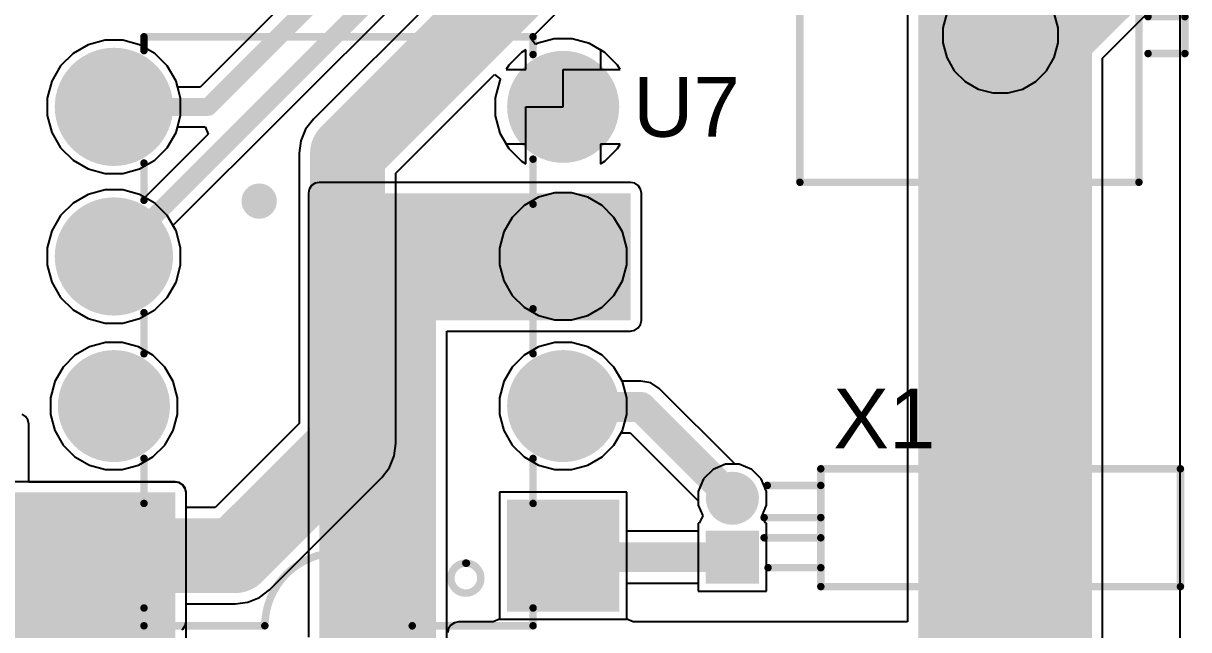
# Model space of a CAD drawing. Header units: millimetres. Extents: x 0 to 212, y 0 to 213.
# Drawn here: x 0.392 to 1.171, y 0.695 to 1.101 of the extents above; entities that cross this region are included whole.
import ezdxf

# ---------------------------------------------------------------- set-up
doc = ezdxf.new("R2010")
doc.units = ezdxf.units.MM
doc.header["$MEASUREMENT"] = 0
for name, color, linetype in [('BottomLayer', 5, 'Continuous'), ('BottomSolder', 6, 'Continuous'), ('MultiLayer', 9, 'Continuous'), ('PadHoleLayer', 156, 'Continuous'), ('TopLayer', 1, 'Continuous'), ('TopOverlay', 2, 'Continuous'), ('TopSolder', 216, 'Continuous'), ('ViaHoleLayer', 16, 'Continuous')]:
    doc.layers.add(name, color=color, linetype=linetype)
doc.styles.add('Arial', font='', dxfattribs={"height": 0.2})
doc.styles.get('Arial').set_extended_font_data('Arial')

# ---------------------------------------------------------------- blocks, each defined once
blk = doc.blocks.new('B2B_XH_2_LF__SN__24')
at = {"layer": 'BottomLayer'}
blk.add_hatch(color=5, dxfattribs=at).paths.add_polyline_path([(-0.080706, -0.031496), (-0.080706, 0.031496), (-0.017714, 0.031496), (-0.017714, -0.031496)])
h = blk.add_hatch(color=5, dxfattribs=at)
edge = h.paths.add_edge_path()
edge.add_arc((0.04921, 0), 0.031496, 0, 360)
at = {"layer": 'BottomSolder'}
blk.add_hatch(color=6, dxfattribs=at).paths.add_polyline_path([(-0.082706, -0.033496), (-0.082706, 0.033496), (-0.015714, 0.033496), (-0.015714, -0.033496)])
h = blk.add_hatch(color=6, dxfattribs=at)
edge = h.paths.add_edge_path()
edge.add_arc((0.04921, 0), 0.033496, 0, 360)
at = {"layer": 'MultiLayer'}
blk.add_hatch(color=9, dxfattribs=at).paths.add_polyline_path([(-0.080706, -0.031496), (-0.080706, 0.031496), (-0.017714, 0.031496), (-0.017714, -0.031496)])
h = blk.add_hatch(color=9, dxfattribs=at)
edge = h.paths.add_edge_path()
edge.add_arc((0.04921, 0), 0.031496, 0, 360)
at = {"layer": 'PadHoleLayer'}
h = blk.add_hatch(color=156, dxfattribs=at)
edge = h.paths.add_edge_path()
edge.add_arc((-0.04921, 0), 0.019685, 0, 360)
h = blk.add_hatch(color=156, dxfattribs=at)
edge = h.paths.add_edge_path()
edge.add_arc((0.04921, 0), 0.019685, 0, 360)
at = {"layer": 'TopLayer'}
blk.add_hatch(color=1, dxfattribs=at).paths.add_polyline_path([(-0.080706, -0.031496), (-0.080706, 0.031496), (-0.017714, 0.031496), (-0.017714, -0.031496)])
h = blk.add_hatch(color=1, dxfattribs=at)
edge = h.paths.add_edge_path()
edge.add_arc((0.04921, 0), 0.031496, 0, 360)
at = {"layer": 'TopSolder'}
blk.add_hatch(color=216, dxfattribs=at).paths.add_polyline_path([(-0.082706, -0.033496), (-0.082706, 0.033496), (-0.015714, 0.033496), (-0.015714, -0.033496)])
h = blk.add_hatch(color=216, dxfattribs=at)
edge = h.paths.add_edge_path()
edge.add_arc((0.04921, 0), 0.033496, 0, 360)
at = {"layer": 'TopOverlay', "const_width": 0.005}
for points in [[(-0.037206, 0.123228), (-0.061851, 0.123228)], [(-0.061851, 0.098582), (-0.061851, 0.123228)], [(-0.037206, 0.098582), (-0.037206, 0.123228)], [(0.061376, 0.123228), (0.036731, 0.123228)], [(0.036731, 0.098582), (0.036731, 0.123228)], [(0.061376, 0.098582), (0.061376, 0.123228)], [(0.147401, 0.0925), (-0.147641, 0.0925)], [(-0.147639, -0.133857), (-0.147639, 0.09252)], [(0.147401, -0.133899), (0.1474, 0.0925)], [(0.147401, -0.133899), (-0.147641, -0.133899)]]:
    blk.add_lwpolyline(points, dxfattribs=at)
at = {"layer": 'TopOverlay', "const_width": 0.0025}
for points in [[(-0.063101, 0.123228, 1), (-0.060601, 0.123228, 1)], [(-0.063101, 0.123228, 1), (-0.060601, 0.123228, 1)], [(-0.038456, 0.123228, 1), (-0.035956, 0.123228, 1)], [(-0.038456, 0.123228, 1), (-0.035956, 0.123228, 1)], [(0.035481, 0.123228, 1), (0.037981, 0.123228, 1)], [(0.035481, 0.123228, 1), (0.037981, 0.123228, 1)], [(0.060126, 0.123228, 1), (0.062626, 0.123228, 1)], [(0.060126, 0.123228, 1), (0.062626, 0.123228, 1)], [(-0.148891, 0.0925, 1), (-0.146391, 0.0925, 1)], [(-0.148889, 0.09252, 1), (-0.146389, 0.09252, 1)], [(-0.063101, 0.098582, 1), (-0.060601, 0.098582, 1)], [(-0.038456, 0.098582, 1), (-0.035956, 0.098582, 1)], [(0.035481, 0.098582, 1), (0.037981, 0.098582, 1)], [(0.060126, 0.098582, 1), (0.062626, 0.098582, 1)], [(0.14615, 0.0925, 1), (0.14865, 0.0925, 1)], [(0.146151, 0.0925, 1), (0.148651, 0.0925, 1)], [(-0.148891, -0.133899, 1), (-0.146391, -0.133899, 1)], [(-0.148889, -0.133857, 1), (-0.146389, -0.133857, 1)], [(0.146151, -0.133899, 1), (0.148651, -0.133899, 1)], [(0.146151, -0.133899, 1), (0.148651, -0.133899, 1)]]:
    blk.add_lwpolyline(points, format="xyb", close=True, dxfattribs=at)
blk = doc.blocks.new('DT_26_26')
at = {"layer": 'BottomLayer'}
blk.add_hatch(color=5, dxfattribs=at).paths.add_polyline_path([(0.015748, 0.035438), (0.015748, 0.003942), (-0.015748, 0.003942), (-0.015748, 0.035438)])
h = blk.add_hatch(color=5, dxfattribs=at)
edge = h.paths.add_edge_path()
edge.add_arc((0, -0.019692), 0.015748, 0, 360)
at = {"layer": 'BottomSolder'}
blk.add_hatch(color=6, dxfattribs=at).paths.add_polyline_path([(0.017748, 0.037438), (0.017748, 0.001942), (-0.017748, 0.001942), (-0.017748, 0.037438)])
h = blk.add_hatch(color=6, dxfattribs=at)
edge = h.paths.add_edge_path()
edge.add_arc((0, -0.019692), 0.017748, 0, 360)
at = {"layer": 'MultiLayer'}
blk.add_hatch(color=9, dxfattribs=at).paths.add_polyline_path([(0.015748, 0.035438), (0.015748, 0.003942), (-0.015748, 0.003942), (-0.015748, 0.035438)])
h = blk.add_hatch(color=9, dxfattribs=at)
edge = h.paths.add_edge_path()
edge.add_arc((0, -0.019692), 0.015748, 0, 360)
at = {"layer": 'PadHoleLayer'}
h = blk.add_hatch(color=156, dxfattribs=at)
edge = h.paths.add_edge_path()
edge.add_arc((0, 0.019688), 0.009843, 0, 360)
h = blk.add_hatch(color=156, dxfattribs=at)
edge = h.paths.add_edge_path()
edge.add_arc((0, -0.019688), 0.009843, 0, 360)
at = {"layer": 'TopLayer'}
blk.add_hatch(color=1, dxfattribs=at).paths.add_polyline_path([(0.015748, 0.035438), (0.015748, 0.003942), (-0.015748, 0.003942), (-0.015748, 0.035438)])
h = blk.add_hatch(color=1, dxfattribs=at)
edge = h.paths.add_edge_path()
edge.add_arc((0, -0.019692), 0.015748, 0, 360)
at = {"layer": 'TopSolder'}
blk.add_hatch(color=216, dxfattribs=at).paths.add_polyline_path([(0.017748, 0.037438), (0.017748, 0.001942), (-0.017748, 0.001942), (-0.017748, 0.037438)])
h = blk.add_hatch(color=216, dxfattribs=at)
edge = h.paths.add_edge_path()
edge.add_arc((0, -0.019692), 0.017748, 0, 360)
at = {"layer": 'TopOverlay', "const_width": 0.005}
for points in [[(-0.059055, 0.039366), (-0.299214, 0.039366)], [(-0.299214, 0.039366), (-0.299214, -0.039374)], [(-0.059055, 0.039366), (-0.059055, -0.039374)], [(-0.023822, 0.026734), (-0.059055, 0.026734)], [(-0.021191, 0.006734), (-0.059055, 0.006734)], [(-0.021218, -0.006784), (-0.059055, -0.006784)], [(-0.023314, -0.028266), (-0.059055, -0.028266)], [(-0.059055, -0.039374), (-0.299214, -0.039374)]]:
    blk.add_lwpolyline(points, dxfattribs=at)
at = {"layer": 'TopOverlay', "const_width": 0.0025}
for points in [[(-0.300464, 0.039366, 1), (-0.297964, 0.039366, 1)], [(-0.300464, 0.039366, 1), (-0.297964, 0.039366, 1)], [(-0.060305, 0.039366, 1), (-0.057805, 0.039366, 1)], [(-0.060305, 0.039366, 1), (-0.057805, 0.039366, 1)], [(-0.060305, 0.026734, 1), (-0.057805, 0.026734, 1)], [(-0.025072, 0.026734, 1), (-0.022572, 0.026734, 1)], [(-0.060305, 0.006734, 1), (-0.057805, 0.006734, 1)], [(-0.022441, 0.006734, 1), (-0.019941, 0.006734, 1)], [(-0.060305, -0.006784, 1), (-0.057805, -0.006784, 1)], [(-0.022468, -0.006784, 1), (-0.019968, -0.006784, 1)], [(-0.060305, -0.028266, 1), (-0.057805, -0.028266, 1)], [(-0.024564, -0.028266, 1), (-0.022064, -0.028266, 1)], [(-0.300464, -0.039374, 1), (-0.297964, -0.039374, 1)], [(-0.300464, -0.039374, 1), (-0.297964, -0.039374, 1)], [(-0.060305, -0.039374, 1), (-0.057805, -0.039374, 1)], [(-0.060305, -0.039374, 1), (-0.057805, -0.039374, 1)]]:
    blk.add_lwpolyline(points, format="xyb", close=True, dxfattribs=at)
blk = doc.blocks.new('8_PDIP_27')
at = {"layer": 'BottomLayer'}
blk.add_hatch(color=5, dxfattribs=at).paths.add_polyline_path([(-0.114567, 0.185433), (-0.114567, 0.114567), (-0.185433, 0.114567), (-0.185433, 0.185433)])
h = blk.add_hatch(color=5, dxfattribs=at)
edge = h.paths.add_edge_path()
edge.add_arc((0.15, 0.15), 0.035433, 0, 360)
h = blk.add_hatch(color=5, dxfattribs=at)
edge = h.paths.add_edge_path()
edge.add_arc((-0.15, 0.05), 0.035433, 0, 360)
h = blk.add_hatch(color=5, dxfattribs=at)
edge = h.paths.add_edge_path()
edge.add_arc((0.15, 0.05), 0.035433, 0, 360)
h = blk.add_hatch(color=5, dxfattribs=at)
edge = h.paths.add_edge_path()
edge.add_arc((-0.15, -0.05), 0.035433, 0, 360)
h = blk.add_hatch(color=5, dxfattribs=at)
edge = h.paths.add_edge_path()
edge.add_arc((0.15, -0.05), 0.0375, 0, 360)
h = blk.add_hatch(color=5, dxfattribs=at)
edge = h.paths.add_edge_path()
edge.add_arc((-0.15, -0.15), 0.035433, 0, 360)
h = blk.add_hatch(color=5, dxfattribs=at)
edge = h.paths.add_edge_path()
edge.add_arc((0.15, -0.15), 0.0375, 0, 360)
at = {"layer": 'BottomSolder'}
blk.add_hatch(color=6, dxfattribs=at).paths.add_polyline_path([(-0.112567, 0.187433), (-0.112567, 0.112567), (-0.187433, 0.112567), (-0.187433, 0.187433)])
h = blk.add_hatch(color=6, dxfattribs=at)
edge = h.paths.add_edge_path()
edge.add_arc((0.15, 0.15), 0.037433, 0, 360)
h = blk.add_hatch(color=6, dxfattribs=at)
edge = h.paths.add_edge_path()
edge.add_arc((-0.15, 0.05), 0.037433, 0, 360)
h = blk.add_hatch(color=6, dxfattribs=at)
edge = h.paths.add_edge_path()
edge.add_arc((0.15, 0.05), 0.037433, 0, 360)
h = blk.add_hatch(color=6, dxfattribs=at)
edge = h.paths.add_edge_path()
edge.add_arc((-0.15, -0.05), 0.037433, 0, 360)
h = blk.add_hatch(color=6, dxfattribs=at)
edge = h.paths.add_edge_path()
edge.add_arc((0.15, -0.05), 0.0395, 0, 360)
h = blk.add_hatch(color=6, dxfattribs=at)
edge = h.paths.add_edge_path()
edge.add_arc((-0.15, -0.15), 0.037433, 0, 360)
h = blk.add_hatch(color=6, dxfattribs=at)
edge = h.paths.add_edge_path()
edge.add_arc((0.15, -0.15), 0.0395, 0, 360)
at = {"layer": 'MultiLayer'}
blk.add_hatch(color=9, dxfattribs=at).paths.add_polyline_path([(-0.114567, 0.185433), (-0.114567, 0.114567), (-0.185433, 0.114567), (-0.185433, 0.185433)])
h = blk.add_hatch(color=9, dxfattribs=at)
edge = h.paths.add_edge_path()
edge.add_arc((0.15, 0.15), 0.035433, 0, 360)
h = blk.add_hatch(color=9, dxfattribs=at)
edge = h.paths.add_edge_path()
edge.add_arc((-0.15, 0.05), 0.035433, 0, 360)
h = blk.add_hatch(color=9, dxfattribs=at)
edge = h.paths.add_edge_path()
edge.add_arc((0.15, 0.05), 0.035433, 0, 360)
h = blk.add_hatch(color=9, dxfattribs=at)
edge = h.paths.add_edge_path()
edge.add_arc((-0.15, -0.05), 0.035433, 0, 360)
h = blk.add_hatch(color=9, dxfattribs=at)
edge = h.paths.add_edge_path()
edge.add_arc((0.15, -0.05), 0.0375, 0, 360)
h = blk.add_hatch(color=9, dxfattribs=at)
edge = h.paths.add_edge_path()
edge.add_arc((-0.15, -0.15), 0.035433, 0, 360)
h = blk.add_hatch(color=9, dxfattribs=at)
edge = h.paths.add_edge_path()
edge.add_arc((0.15, -0.15), 0.0375, 0, 360)
at = {"layer": 'PadHoleLayer'}
h = blk.add_hatch(color=156, dxfattribs=at)
edge = h.paths.add_edge_path()
edge.add_arc((-0.15, 0.15), 0.019685, 0, 360)
h = blk.add_hatch(color=156, dxfattribs=at)
edge = h.paths.add_edge_path()
edge.add_arc((0.15, 0.15), 0.019685, 0, 360)
h = blk.add_hatch(color=156, dxfattribs=at)
edge = h.paths.add_edge_path()
edge.add_arc((-0.15, 0.05), 0.019685, 0, 360)
h = blk.add_hatch(color=156, dxfattribs=at)
edge = h.paths.add_edge_path()
edge.add_arc((0.15, 0.05), 0.019685, 0, 360)
h = blk.add_hatch(color=156, dxfattribs=at)
edge = h.paths.add_edge_path()
edge.add_arc((-0.15, -0.05), 0.019685, 0, 360)
h = blk.add_hatch(color=156, dxfattribs=at)
edge = h.paths.add_edge_path()
edge.add_arc((0.15, -0.05), 0.019685, 0, 360)
h = blk.add_hatch(color=156, dxfattribs=at)
edge = h.paths.add_edge_path()
edge.add_arc((-0.15, -0.15), 0.019685, 0, 360)
h = blk.add_hatch(color=156, dxfattribs=at)
edge = h.paths.add_edge_path()
edge.add_arc((0.15, -0.15), 0.019685, 0, 360)
at = {"layer": 'TopLayer'}
blk.add_hatch(color=1, dxfattribs=at).paths.add_polyline_path([(-0.114567, 0.185433), (-0.114567, 0.114567), (-0.185433, 0.114567), (-0.185433, 0.185433)])
h = blk.add_hatch(color=1, dxfattribs=at)
edge = h.paths.add_edge_path()
edge.add_arc((0.15, 0.15), 0.035433, 0, 360)
h = blk.add_hatch(color=1, dxfattribs=at)
edge = h.paths.add_edge_path()
edge.add_arc((-0.15, 0.05), 0.035433, 0, 360)
h = blk.add_hatch(color=1, dxfattribs=at)
edge = h.paths.add_edge_path()
edge.add_arc((0.15, 0.05), 0.035433, 0, 360)
h = blk.add_hatch(color=1, dxfattribs=at)
edge = h.paths.add_edge_path()
edge.add_arc((-0.15, -0.05), 0.035433, 0, 360)
h = blk.add_hatch(color=1, dxfattribs=at)
edge = h.paths.add_edge_path()
edge.add_arc((0.15, -0.05), 0.0375, 0, 360)
h = blk.add_hatch(color=1, dxfattribs=at)
edge = h.paths.add_edge_path()
edge.add_arc((-0.15, -0.15), 0.035433, 0, 360)
h = blk.add_hatch(color=1, dxfattribs=at)
edge = h.paths.add_edge_path()
edge.add_arc((0.15, -0.15), 0.0375, 0, 360)
at = {"layer": 'TopSolder'}
blk.add_hatch(color=216, dxfattribs=at).paths.add_polyline_path([(-0.112567, 0.187433), (-0.112567, 0.112567), (-0.187433, 0.112567), (-0.187433, 0.187433)])
h = blk.add_hatch(color=216, dxfattribs=at)
edge = h.paths.add_edge_path()
edge.add_arc((0.15, 0.15), 0.037433, 0, 360)
h = blk.add_hatch(color=216, dxfattribs=at)
edge = h.paths.add_edge_path()
edge.add_arc((-0.15, 0.05), 0.037433, 0, 360)
h = blk.add_hatch(color=216, dxfattribs=at)
edge = h.paths.add_edge_path()
edge.add_arc((0.15, 0.05), 0.037433, 0, 360)
h = blk.add_hatch(color=216, dxfattribs=at)
edge = h.paths.add_edge_path()
edge.add_arc((-0.15, -0.05), 0.037433, 0, 360)
h = blk.add_hatch(color=216, dxfattribs=at)
edge = h.paths.add_edge_path()
edge.add_arc((0.15, -0.05), 0.0395, 0, 360)
h = blk.add_hatch(color=216, dxfattribs=at)
edge = h.paths.add_edge_path()
edge.add_arc((-0.15, -0.15), 0.037433, 0, 360)
h = blk.add_hatch(color=216, dxfattribs=at)
edge = h.paths.add_edge_path()
edge.add_arc((0.15, -0.15), 0.0395, 0, 360)
at = {"layer": 'TopOverlay', "const_width": 0.005}
for points in [[(-0.049213, 0.196851), (-0.129922, 0.196851)], [(-0.129922, 0.19685), (-0.129922, 0.184955)], [(0.129922, 0.196851), (0.049213, 0.196851)], [(0.129922, 0.196851), (0.129922, 0.184955)], [(-0.129922, 0.115045), (-0.129922, 0.084955)], [(0.129922, 0.115045), (0.129922, 0.084955)], [(-0.129922, 0.015045), (-0.129922, -0.015045)], [(0.129922, 0.015045), (0.129922, -0.012446)], [(-0.129922, -0.084955), (-0.129922, -0.115045)], [(0.129922, -0.087554), (0.129922, -0.112446)], [(-0.129922, -0.184955), (-0.129922, -0.19685)], [(0.129922, -0.187554), (0.129922, -0.196851)], [(0.129922, -0.196851), (-0.129922, -0.19685)]]:
    blk.add_lwpolyline(points, dxfattribs=at)
at = {"layer": 'TopOverlay', "const_width": 0.0025}
for points in [[(-0.131172, 0.196851, 1), (-0.128672, 0.196851, 1)], [(-0.131172, 0.19685, 1), (-0.128672, 0.19685, 1)], [(-0.050463, 0.196851, 1), (-0.047963, 0.196851, 1)], [(-0.05045, 0.1969, 1), (-0.04795, 0.1969, 1)], [(0.047963, 0.196851, 1), (0.050463, 0.196851, 1)], [(0.047963, 0.196851, 1), (0.050463, 0.196851, 1)], [(0.128672, 0.196851, 1), (0.131172, 0.196851, 1)], [(0.128672, 0.196851, 1), (0.131172, 0.196851, 1)], [(-0.131172, 0.184955, 1), (-0.128672, 0.184955, 1)], [(0.128672, 0.184955, 1), (0.131172, 0.184955, 1)], [(-0.086693, 0.15501, 1), (-0.084193, 0.15501, 1)], [(-0.08625, 0.155, 1), (-0.08375, 0.155, 1)], [(-0.131172, 0.115045, 1), (-0.128672, 0.115045, 1)], [(0.128672, 0.115045, 1), (0.131172, 0.115045, 1)], [(-0.131172, 0.084955, 1), (-0.128672, 0.084955, 1)], [(0.128672, 0.084955, 1), (0.131172, 0.084955, 1)], [(-0.131172, 0.015045, 1), (-0.128672, 0.015045, 1)], [(0.128672, 0.015045, 1), (0.131172, 0.015045, 1)], [(-0.131172, -0.015045, 1), (-0.128672, -0.015045, 1)], [(0.128672, -0.012446, 1), (0.131172, -0.012446, 1)], [(-0.131172, -0.084955, 1), (-0.128672, -0.084955, 1)], [(0.128672, -0.087554, 1), (0.131172, -0.087554, 1)], [(-0.131172, -0.115045, 1), (-0.128672, -0.115045, 1)], [(0.128672, -0.112446, 1), (0.131172, -0.112446, 1)], [(-0.131172, -0.184955, 1), (-0.128672, -0.184955, 1)], [(0.128672, -0.187554, 1), (0.131172, -0.187554, 1)], [(-0.131172, -0.19685, 1), (-0.128672, -0.19685, 1)], [(-0.131172, -0.19685, 1), (-0.128672, -0.19685, 1)], [(0.128672, -0.196851, 1), (0.131172, -0.196851, 1)], [(0.128672, -0.196851, 1), (0.131172, -0.196851, 1)]]:
    blk.add_lwpolyline(points, format="xyb", close=True, dxfattribs=at)
at = {"layer": 'TopOverlay', "const_width": 0.005}
for points in [[(0.049213, 0.196851, -0.9955297), (-0.0492, 0.1969)], [(-0.085443, 0.15501, -90.2578635), (-0.085, 0.155)]]:
    blk.add_lwpolyline(points, format="xyb", dxfattribs=at)

msp = doc.modelspace()

# ---------------------------------------------------------------- hatches: boundary and pattern name
at = {"layer": 'BottomLayer'}
for points in [[(1.106, 1.12976), (0.99, 1.12976), (0.99, 0.559), (1.106, 0.559)], [(0.2815, 0.5765), (0.417, 0.712), (0.34165, 0.78735), (0.20615, 0.65185)], [(0.341, 0.686), (0.49392, 0.686), (0.49392, 0.787), (0.341, 0.787)]]:
    msp.add_hatch(color=5, dxfattribs=at).paths.add_polyline_path(points)
h = msp.add_hatch(color=5, dxfattribs=at)
edge = h.paths.add_edge_path()
edge.add_arc((0.54992, 0.9817), 0.01181, 0, 360)
at = {"layer": 'TopLayer'}
h = msp.add_hatch(color=1, dxfattribs=at)
edge = h.paths.add_edge_path()
edge.add_arc((0.54992, 0.9817), 0.01181, 0, 360)
for points in [[(0.798, 0.902), (0.798, 0.987), (0.59, 0.987), (0.59, 0.902)], [(0.59, 0.605), (0.668, 0.605), (0.668, 0.978), (0.59, 0.978)], [(0.26792, 0.7007), (0.49392, 0.7007), (0.49392, 0.7867), (0.26792, 0.7867)]]:
    msp.add_hatch(color=1, dxfattribs=at).paths.add_polyline_path(points)
at = {"layer": 'ViaHoleLayer'}
h = msp.add_hatch(color=16, dxfattribs=at)
edge = h.paths.add_edge_path()
edge.add_arc((0.54992, 0.9817), 0.00591, 0, 360)

# ---------------------------------------------------------------- linework, layer by layer
at = {"layer": 'BottomLayer'}
for p, q in [((1.1648, 3.90204), (1.1648, 0.0102)), ((0.49236, 0.9654), (0.87229, 1.34533)), ((0.76331, 1.21374), (0.5861, 1.03653)), ((0.64293, 1.19046), (0.51043, 1.05796)), ((0.73134, 1.09048), (0.7995, 1.15864)), ((0.98286, 1.12976), (0.98286, 0.70046)), ((1.11314, 1.07728), (1.14982, 1.11396)), ((0.73441, 1.08648), (0.73134, 1.09048)), ((0.74694, 1.09014), (0.73538, 1.08704)), ((0.7589, 1.09014), (0.74694, 1.09014)), ((0.77046, 1.08704), (0.7589, 1.09014)), ((0.43574, 1.08617), (0.4256, 1.08031)), ((0.44706, 1.0892), (0.43574, 1.08617)), ((0.45878, 1.0892), (0.44706, 1.0892)), ((0.4701, 1.08617), (0.45878, 1.0892)), ((0.48024, 1.08031), (0.4701, 1.08617)), ((0.73538, 1.08704), (0.73441, 1.08648)), ((0.78082, 1.08106), (0.77046, 1.08704)), ((0.4256, 1.08031), (0.41731, 1.07203)), ((0.48853, 1.07203), (0.48024, 1.08031)), ((0.78927, 1.0726), (0.78082, 1.08106)), ((1.11314, 0.559), (1.11314, 1.07728)), ((0.41731, 1.07203), (0.41145, 1.06188)), ((0.49439, 1.06188), (0.48853, 1.07203)), ((0.6412, 1.00033), (0.70714, 1.06628)), ((0.70714, 1.06628), (0.71114, 1.06321)), ((0.75292, 1.0447), (0.75292, 1.0697)), ((0.75292, 1.0697), (0.79095, 1.0697)), ((0.79095, 1.0697), (0.78927, 1.0726)), ((0.41145, 1.06188), (0.40842, 1.05056)), ((0.49544, 1.05796), (0.49439, 1.06188)), ((0.71058, 1.06224), (0.70749, 1.05068)), ((0.71114, 1.06321), (0.71058, 1.06224)), ((0.51043, 1.05796), (0.49544, 1.05796)), ((0.70749, 1.05068), (0.70749, 1.03872)), ((0.40842, 1.05056), (0.40842, 1.03884)), ((0.72792, 1.00668), (0.72792, 1.0447)), ((0.72792, 1.0447), (0.75292, 1.0447)), ((0.40842, 1.03884), (0.41145, 1.02753)), ((0.5861, 1.03653), (0.58097, 1.02984)), ((0.70749, 1.03872), (0.71058, 1.02717)), ((0.41145, 1.02753), (0.41731, 1.01738)), ((0.48853, 1.01738), (0.49439, 1.02753)), ((0.49439, 1.02753), (0.49544, 1.03145)), ((0.49544, 1.03145), (0.51385, 1.03145)), ((0.51385, 1.03145), (0.51592, 1.02645)), ((0.58097, 1.02984), (0.57774, 1.02206)), ((0.51592, 1.02645), (0.47361, 0.98414)), ((0.57774, 1.02206), (0.57664, 1.0137)), ((0.71058, 1.02717), (0.71656, 1.01681)), ((0.79095, 1.0197), (0.77792, 1.0197)), ((0.77792, 1.0197), (0.77792, 1.00668)), ((0.78927, 1.01681), (0.79095, 1.0197)), ((0.41731, 1.01738), (0.4256, 1.00909)), ((0.48024, 1.00909), (0.48853, 1.01738)), ((0.57664, 1.0137), (0.57664, 0.83307)), ((0.71656, 1.01681), (0.72502, 1.00835)), ((0.78082, 1.00835), (0.78927, 1.01681)), ((0.4256, 1.00909), (0.43574, 1.00324)), ((0.4701, 1.00324), (0.48024, 1.00909)), ((0.72502, 1.00835), (0.72792, 1.00668)), ((0.77792, 1.00668), (0.78082, 1.00835)), ((0.43574, 1.00324), (0.44706, 1.0002)), ((0.44706, 1.0002), (0.45878, 1.0002)), ((0.45878, 1.0002), (0.4701, 1.00324)), ((0.6412, 0.8197), (0.6412, 1.00033)), ((0.44706, 0.9892), (0.43574, 0.98617)), ((0.45878, 0.9892), (0.44706, 0.9892)), ((0.4701, 0.98617), (0.45878, 0.9892)), ((0.43574, 0.98617), (0.4256, 0.98031)), ((0.47361, 0.98414), (0.4701, 0.98617)), ((0.73654, 0.98424), (0.72686, 0.97866)), ((0.74733, 0.98714), (0.73654, 0.98424)), ((0.75851, 0.98714), (0.74733, 0.98714)), ((0.7693, 0.98424), (0.75851, 0.98714)), ((0.77897, 0.97866), (0.7693, 0.98424)), ((0.4256, 0.98031), (0.41731, 0.97203)), ((0.72686, 0.97866), (0.71896, 0.97076)), ((0.78687, 0.97076), (0.77897, 0.97866)), ((0.41731, 0.97203), (0.41145, 0.96188)), ((0.49439, 0.96188), (0.49236, 0.9654)), ((0.71896, 0.97076), (0.71338, 0.96108)), ((0.79246, 0.96108), (0.78687, 0.97076)), ((0.41145, 0.96188), (0.40842, 0.95056)), ((0.49742, 0.95056), (0.49439, 0.96188)), ((0.71338, 0.96108), (0.71049, 0.95029)), ((0.79535, 0.95029), (0.79246, 0.96108)), ((0.40842, 0.95056), (0.40842, 0.93884)), ((0.49742, 0.93884), (0.49742, 0.95056)), ((0.71049, 0.95029), (0.71049, 0.93912)), ((0.79535, 0.93912), (0.79535, 0.95029)), ((0.40842, 0.93884), (0.41145, 0.92753)), ((0.49439, 0.92753), (0.49742, 0.93884)), ((0.71049, 0.93912), (0.71338, 0.92832)), ((0.79246, 0.92832), (0.79535, 0.93912)), ((0.41145, 0.92753), (0.41731, 0.91738)), ((0.48853, 0.91738), (0.49439, 0.92753)), ((0.71338, 0.92832), (0.71896, 0.91865)), ((0.78687, 0.91865), (0.79246, 0.92832)), ((0.71896, 0.91865), (0.72686, 0.91075)), ((0.77897, 0.91075), (0.78687, 0.91865)), ((0.41731, 0.91738), (0.4256, 0.90909)), ((0.48024, 0.90909), (0.48853, 0.91738)), ((0.72686, 0.91075), (0.73654, 0.90516)), ((0.7693, 0.90516), (0.77897, 0.91075)), ((0.4256, 0.90909), (0.43574, 0.90324)), ((0.43574, 0.90324), (0.44706, 0.9002)), ((0.45878, 0.9002), (0.4701, 0.90324)), ((0.4701, 0.90324), (0.48024, 0.90909)), ((0.73654, 0.90516), (0.74733, 0.90227)), ((0.75851, 0.90227), (0.7693, 0.90516)), ((0.44706, 0.9002), (0.45878, 0.9002)), ((0.74733, 0.90227), (0.75851, 0.90227)), ((0.43654, 0.88424), (0.42686, 0.87866)), ((0.44733, 0.88714), (0.43654, 0.88424)), ((0.45851, 0.88714), (0.44733, 0.88714)), ((0.4693, 0.88424), (0.45851, 0.88714)), ((0.47897, 0.87866), (0.4693, 0.88424)), ((0.73654, 0.88424), (0.72686, 0.87866)), ((0.74733, 0.88714), (0.73654, 0.88424)), ((0.75851, 0.88714), (0.74733, 0.88714)), ((0.7693, 0.88424), (0.75851, 0.88714)), ((0.77897, 0.87866), (0.7693, 0.88424)), ((0.42686, 0.87866), (0.41896, 0.87076)), ((0.48687, 0.87076), (0.47897, 0.87866)), ((0.72686, 0.87866), (0.71896, 0.87076)), ((0.78687, 0.87076), (0.77897, 0.87866)), ((0.41896, 0.87076), (0.41338, 0.86108)), ((0.49246, 0.86108), (0.48687, 0.87076)), ((0.71896, 0.87076), (0.71338, 0.86108)), ((0.79246, 0.86108), (0.78687, 0.87076)), ((0.41338, 0.86108), (0.41049, 0.85029)), ((0.49535, 0.85029), (0.49246, 0.86108)), ((0.71338, 0.86108), (0.71049, 0.85029)), ((0.79535, 0.85029), (0.79246, 0.86108)), ((0.41049, 0.85029), (0.41049, 0.83912)), ((0.49535, 0.83912), (0.49535, 0.85029)), ((0.71049, 0.85029), (0.71049, 0.83912)), ((0.79535, 0.83912), (0.79535, 0.85029)), ((0.41049, 0.83912), (0.41338, 0.82832)), ((0.49246, 0.82832), (0.49535, 0.83912)), ((0.57664, 0.83307), (0.52055, 0.77698)), ((0.71049, 0.83912), (0.71338, 0.82832)), ((0.79246, 0.82832), (0.79535, 0.83912)), ((0.41338, 0.82832), (0.41896, 0.81865)), ((0.48687, 0.81865), (0.49246, 0.82832)), ((0.71338, 0.82832), (0.71896, 0.81865)), ((0.78687, 0.81865), (0.79246, 0.82832)), ((0.41896, 0.81865), (0.42686, 0.81075)), ((0.47897, 0.81075), (0.48687, 0.81865)), ((0.6401, 0.81135), (0.6412, 0.8197)), ((0.71896, 0.81865), (0.72686, 0.81075)), ((0.77897, 0.81075), (0.78687, 0.81865)), ((0.42686, 0.81075), (0.43654, 0.80516)), ((0.4693, 0.80516), (0.47897, 0.81075)), ((0.63687, 0.80357), (0.6401, 0.81135)), ((0.72686, 0.81075), (0.73654, 0.80516)), ((0.7693, 0.80516), (0.77897, 0.81075)), ((0.43654, 0.80516), (0.44733, 0.80227)), ((0.44733, 0.80227), (0.45851, 0.80227)), ((0.45851, 0.80227), (0.4693, 0.80516)), ((0.63174, 0.79688), (0.63687, 0.80357)), ((0.73654, 0.80516), (0.74733, 0.80227)), ((0.74733, 0.80227), (0.75851, 0.80227)), ((0.75851, 0.80227), (0.7693, 0.80516)), ((0.85303, 0.80237), (0.84663, 0.79597)), ((0.86139, 0.80583), (0.85303, 0.80237)), ((0.87044, 0.80583), (0.86139, 0.80583)), ((0.87881, 0.80237), (0.87044, 0.80583)), ((0.8852, 0.79597), (0.87881, 0.80237)), ((0.49392, 0.79414), (0.34342, 0.79414)), ((0.49665, 0.79359), (0.49392, 0.79414)), ((0.55674, 0.72188), (0.63174, 0.79688)), ((0.84663, 0.79597), (0.84317, 0.78761)), ((0.88867, 0.78761), (0.8852, 0.79597)), ((0.49897, 0.79205), (0.49665, 0.79359)), ((0.50051, 0.78973), (0.49897, 0.79205)), ((0.50106, 0.787), (0.50051, 0.78973)), ((0.50106, 0.77698), (0.50106, 0.787)), ((0.79535, 0.78714), (0.71049, 0.78714)), ((0.71049, 0.78714), (0.71049, 0.70546)), ((0.79535, 0.70546), (0.79535, 0.78714)), ((0.84317, 0.78761), (0.84317, 0.77856)), ((0.88867, 0.77856), (0.88867, 0.78761)), ((0.84317, 0.77856), (0.84612, 0.77145)), ((0.88572, 0.77145), (0.88867, 0.77856)), ((0.52055, 0.77698), (0.50106, 0.77698)), ((0.84612, 0.77145), (0.84385, 0.76645)), ((0.88799, 0.76645), (0.88572, 0.77145)), ((0.84385, 0.76645), (0.84317, 0.76645)), ((0.84317, 0.76645), (0.84317, 0.72095)), ((0.88867, 0.76645), (0.88799, 0.76645)), ((0.88867, 0.72095), (0.88867, 0.76645)), ((0.54227, 0.71353), (0.55006, 0.71675)), ((0.55006, 0.71675), (0.55674, 0.72188)), ((0.84317, 0.72095), (0.88867, 0.72095)), ((0.50106, 0.686), (0.50106, 0.71243)), ((0.50106, 0.71243), (0.53392, 0.71243)), ((0.53392, 0.71243), (0.54227, 0.71353)), ((0.683, 0.70046), (0.68027, 0.69991)), ((0.70624, 0.70046), (0.683, 0.70046)), ((0.71049, 0.70227), (0.70624, 0.70046)), ((0.71049, 0.70546), (0.71049, 0.70227)), ((0.79535, 0.70227), (0.79535, 0.70546)), ((0.7996, 0.70046), (0.79535, 0.70227)), ((0.98286, 0.70046), (0.7996, 0.70046)), ((0.67641, 0.69605), (0.67586, 0.69332)), ((0.67795, 0.69837), (0.67641, 0.69605)), ((0.68027, 0.69991), (0.67795, 0.69837))]:
    msp.add_line(p, q, dxfattribs=at)
for points, const_width in [([(0.45292, 0.9447), (0.86292, 1.3547)], 0.012), ([(0.51592, 1.0447), (0.82692, 1.3557)], 0.012), ([(0.60892, 1.0137), (0.78613, 1.19091)], 0.05), ([(1.08271, 1.09249), (1.127, 1.13678)], 0.05), ([(1.04492, 1.09249), (1.08271, 1.09249)], 0.05), ([(0.45292, 1.0447), (0.51592, 1.0447)], 0.012), ([(0.60892, 0.8197), (0.60892, 1.0137)], 0.05), ([(0.53392, 0.7447), (0.60892, 0.8197)], 0.05), ([(0.45292, 0.7447), (0.53392, 0.7447)], 0.05)]:
    msp.add_lwpolyline(points, dxfattribs=dict(at, const_width=const_width))
for points, const_width in [([(1.03242, 1.09249, 1), (1.05742, 1.09249, 1)], 0.025), ([(1.07021, 1.09249, 1), (1.09521, 1.09249, 1)], 0.025), ([(1.07021, 1.09249, 1), (1.09521, 1.09249, 1)], 0.025), ([(0.44992, 1.0447, 1), (0.45592, 1.0447, 1)], 0.006), ([(0.51292, 1.0447, 1), (0.51892, 1.0447, 1)], 0.006), ([(0.51292, 1.0447, 1), (0.51892, 1.0447, 1)], 0.006), ([(0.59642, 1.0137, 1), (0.62142, 1.0137, 1)], 0.025), ([(0.59642, 1.0137, 1), (0.62142, 1.0137, 1)], 0.025), ([(0.44992, 0.9447, 1), (0.45592, 0.9447, 1)], 0.006), ([(0.59642, 0.8197, 1), (0.62142, 0.8197, 1)], 0.025), ([(0.59642, 0.8197, 1), (0.62142, 0.8197, 1)], 0.025), ([(0.44042, 0.7447, 1), (0.46542, 0.7447, 1)], 0.025), ([(0.52142, 0.7447, 1), (0.54642, 0.7447, 1)], 0.025), ([(0.52142, 0.7447, 1), (0.54642, 0.7447, 1)], 0.025)]:
    msp.add_lwpolyline(points, format="xyb", close=True, dxfattribs=dict(at, const_width=const_width))
at = {"layer": 'TopLayer'}
for p, q in [((1.1648, 4.63667), (1.1648, 0.0102)), ((1.00905, 1.10735), (1.00642, 1.09756)), ((1.08342, 1.09756), (1.08079, 1.10735)), ((1.00642, 1.09756), (1.00642, 1.08743)), ((1.08342, 1.08743), (1.08342, 1.09756)), ((0.43574, 1.08617), (0.4256, 1.08031)), ((0.44706, 1.0892), (0.43574, 1.08617)), ((0.45878, 1.0892), (0.44706, 1.0892)), ((0.4701, 1.08617), (0.45878, 1.0892)), ((0.48024, 1.08031), (0.4701, 1.08617)), ((0.72792, 1.08273), (0.72502, 1.08106)), ((0.72792, 1.0697), (0.72792, 1.08273)), ((0.78082, 1.08106), (0.77792, 1.08273)), ((0.77792, 1.08273), (0.77792, 1.0697)), ((1.00642, 1.08743), (1.00905, 1.07763)), ((1.08079, 1.07763), (1.08342, 1.08743)), ((0.4256, 1.08031), (0.41731, 1.07203)), ((0.48853, 1.07203), (0.48024, 1.08031)), ((0.72502, 1.08106), (0.71656, 1.0726)), ((0.78927, 1.0726), (0.78082, 1.08106)), ((1.00905, 1.07763), (1.01411, 1.06886)), ((1.07572, 1.06886), (1.08079, 1.07763)), ((0.41731, 1.07203), (0.41145, 1.06188)), ((0.49439, 1.06188), (0.48853, 1.07203)), ((0.71656, 1.0726), (0.71489, 1.0697)), ((0.71489, 1.0697), (0.72792, 1.0697)), ((0.77792, 1.0697), (0.79095, 1.0697)), ((0.79095, 1.0697), (0.78927, 1.0726)), ((1.01411, 1.06886), (1.02128, 1.06169)), ((1.06856, 1.06169), (1.07572, 1.06886)), ((0.41145, 1.06188), (0.40842, 1.05056)), ((0.49742, 1.05056), (0.49439, 1.06188)), ((1.02128, 1.06169), (1.03006, 1.05662)), ((1.05978, 1.05662), (1.06856, 1.06169)), ((1.03006, 1.05662), (1.03985, 1.054)), ((1.03985, 1.054), (1.04999, 1.054)), ((1.04999, 1.054), (1.05978, 1.05662)), ((0.40842, 1.05056), (0.40842, 1.03884)), ((0.49742, 1.03884), (0.49742, 1.05056)), ((0.40842, 1.03884), (0.41145, 1.02753)), ((0.49439, 1.02753), (0.49742, 1.03884)), ((0.41145, 1.02753), (0.41731, 1.01738)), ((0.48853, 1.01738), (0.49439, 1.02753)), ((0.72792, 1.0197), (0.71489, 1.0197)), ((0.71489, 1.0197), (0.71656, 1.01681)), ((0.72792, 1.00668), (0.72792, 1.0197)), ((0.79095, 1.0197), (0.77792, 1.0197)), ((0.77792, 1.0197), (0.77792, 1.00668)), ((0.78927, 1.01681), (0.79095, 1.0197)), ((0.41731, 1.01738), (0.4256, 1.00909)), ((0.48024, 1.00909), (0.48853, 1.01738)), ((0.71656, 1.01681), (0.72502, 1.00835)), ((0.78082, 1.00835), (0.78927, 1.01681)), ((0.4256, 1.00909), (0.43574, 1.00324)), ((0.4701, 1.00324), (0.48024, 1.00909)), ((0.72502, 1.00835), (0.72792, 1.00668)), ((0.77792, 1.00668), (0.78082, 1.00835)), ((0.43574, 1.00324), (0.44706, 1.0002)), ((0.44706, 1.0002), (0.45878, 1.0002)), ((0.45878, 1.0002), (0.4701, 1.00324)), ((0.44706, 0.9892), (0.43574, 0.98617)), ((0.45878, 0.9892), (0.44706, 0.9892)), ((0.4701, 0.98617), (0.45878, 0.9892)), ((0.58341, 0.98973), (0.58286, 0.987)), ((0.58495, 0.99205), (0.58341, 0.98973)), ((0.58727, 0.99359), (0.58495, 0.99205)), ((0.59, 0.99414), (0.58727, 0.99359)), ((0.798, 0.99414), (0.59, 0.99414)), ((0.80073, 0.99359), (0.798, 0.99414)), ((0.80305, 0.99205), (0.80073, 0.99359)), ((0.80459, 0.98973), (0.80305, 0.99205)), ((0.80514, 0.987), (0.80459, 0.98973)), ((0.43574, 0.98617), (0.4256, 0.98031)), ((0.48024, 0.98031), (0.4701, 0.98617)), ((0.58286, 0.987), (0.58286, 0.978)), ((0.80514, 0.902), (0.80514, 0.987)), ((0.4256, 0.98031), (0.41731, 0.97203)), ((0.48853, 0.97203), (0.48024, 0.98031)), ((0.58286, 0.978), (0.58286, 0.902)), ((0.41731, 0.97203), (0.41145, 0.96188)), ((0.49439, 0.96188), (0.48853, 0.97203)), ((0.41145, 0.96188), (0.40842, 0.95056)), ((0.49742, 0.95056), (0.49439, 0.96188)), ((0.40842, 0.95056), (0.40842, 0.93884)), ((0.49742, 0.93884), (0.49742, 0.95056)), ((0.40842, 0.93884), (0.41145, 0.92753)), ((0.49439, 0.92753), (0.49742, 0.93884)), ((0.41145, 0.92753), (0.41731, 0.91738)), ((0.48853, 0.91738), (0.49439, 0.92753)), ((0.41731, 0.91738), (0.4256, 0.90909)), ((0.48024, 0.90909), (0.48853, 0.91738)), ((0.4256, 0.90909), (0.43574, 0.90324)), ((0.43574, 0.90324), (0.44706, 0.9002)), ((0.45878, 0.9002), (0.4701, 0.90324)), ((0.4701, 0.90324), (0.48024, 0.90909)), ((0.44706, 0.9002), (0.45878, 0.9002)), ((0.58286, 0.902), (0.58286, 0.69014)), ((0.798, 0.89486), (0.80073, 0.89541)), ((0.80073, 0.89541), (0.80305, 0.89695)), ((0.80305, 0.89695), (0.80459, 0.89927)), ((0.80459, 0.89927), (0.80514, 0.902)), ((0.67514, 0.605), (0.67514, 0.89486)), ((0.67514, 0.89486), (0.798, 0.89486)), ((0.43654, 0.88424), (0.42686, 0.87866)), ((0.44733, 0.88714), (0.43654, 0.88424)), ((0.45851, 0.88714), (0.44733, 0.88714)), ((0.4693, 0.88424), (0.45851, 0.88714)), ((0.47897, 0.87866), (0.4693, 0.88424)), ((0.73654, 0.88424), (0.72686, 0.87866)), ((0.74733, 0.88714), (0.73654, 0.88424)), ((0.75851, 0.88714), (0.74733, 0.88714)), ((0.7693, 0.88424), (0.75851, 0.88714)), ((0.77897, 0.87866), (0.7693, 0.88424)), ((0.42686, 0.87866), (0.41896, 0.87076)), ((0.48687, 0.87076), (0.47897, 0.87866)), ((0.72686, 0.87866), (0.71896, 0.87076)), ((0.78687, 0.87076), (0.77897, 0.87866)), ((0.41896, 0.87076), (0.41338, 0.86108)), ((0.49246, 0.86108), (0.48687, 0.87076)), ((0.71896, 0.87076), (0.71338, 0.86108)), ((0.79224, 0.86146), (0.78687, 0.87076)), ((0.41338, 0.86108), (0.41049, 0.85029)), ((0.49535, 0.85029), (0.49246, 0.86108)), ((0.71338, 0.86108), (0.71049, 0.85029)), ((0.80488, 0.86146), (0.79224, 0.86146)), ((0.81151, 0.86014), (0.80488, 0.86146)), ((0.81713, 0.85638), (0.81151, 0.86014)), ((0.86768, 0.80583), (0.81713, 0.85638)), ((0.41049, 0.85029), (0.41049, 0.83912)), ((0.49535, 0.83912), (0.49535, 0.85029)), ((0.71049, 0.85029), (0.71049, 0.83912)), ((0.39397, 0.83775), (0.39165, 0.8393)), ((0.39551, 0.83543), (0.39397, 0.83775)), ((0.39606, 0.8327), (0.39551, 0.83543)), ((0.41049, 0.83912), (0.41338, 0.82832)), ((0.49246, 0.82832), (0.49535, 0.83912)), ((0.71049, 0.83912), (0.71338, 0.82832)), ((0.39606, 0.79384), (0.39606, 0.8327)), ((0.41338, 0.82832), (0.41896, 0.81865)), ((0.48687, 0.81865), (0.49246, 0.82832)), ((0.71338, 0.82832), (0.71896, 0.81865)), ((0.78687, 0.81865), (0.79157, 0.82679)), ((0.79157, 0.82679), (0.7977, 0.82679)), ((0.7977, 0.82679), (0.84317, 0.78131)), ((0.41896, 0.81865), (0.42686, 0.81075)), ((0.47897, 0.81075), (0.48687, 0.81865)), ((0.71896, 0.81865), (0.72686, 0.81075)), ((0.77897, 0.81075), (0.78687, 0.81865)), ((0.42686, 0.81075), (0.43654, 0.80516)), ((0.4693, 0.80516), (0.47897, 0.81075)), ((0.72686, 0.81075), (0.73654, 0.80516)), ((0.7693, 0.80516), (0.77897, 0.81075)), ((0.43654, 0.80516), (0.44733, 0.80227)), ((0.44733, 0.80227), (0.45851, 0.80227)), ((0.45851, 0.80227), (0.4693, 0.80516)), ((0.73654, 0.80516), (0.74733, 0.80227)), ((0.74733, 0.80227), (0.75851, 0.80227)), ((0.75851, 0.80227), (0.7693, 0.80516)), ((0.87044, 0.80583), (0.86768, 0.80583)), ((0.87881, 0.80237), (0.87044, 0.80583)), ((0.8852, 0.79597), (0.87881, 0.80237)), ((0.49392, 0.79384), (0.39606, 0.79384)), ((0.49665, 0.7933), (0.49392, 0.79384)), ((0.88867, 0.78761), (0.8852, 0.79597)), ((0.49897, 0.79175), (0.49665, 0.7933)), ((0.50051, 0.78943), (0.49897, 0.79175)), ((0.50106, 0.7867), (0.50051, 0.78943)), ((0.50106, 0.7007), (0.50106, 0.7867)), ((0.79535, 0.78714), (0.71049, 0.78714)), ((0.71049, 0.78714), (0.71049, 0.70227)), ((0.79535, 0.76104), (0.79535, 0.78714)), ((0.88867, 0.77856), (0.88867, 0.78761)), ((0.84317, 0.78131), (0.84317, 0.77856)), ((0.84317, 0.77856), (0.84612, 0.77145)), ((0.88572, 0.77145), (0.88867, 0.77856)), ((0.84612, 0.77145), (0.84385, 0.76645)), ((0.88799, 0.76645), (0.88572, 0.77145)), ((0.84385, 0.76645), (0.84317, 0.76645)), ((0.84317, 0.76645), (0.84317, 0.76104)), ((0.88867, 0.76645), (0.88799, 0.76645)), ((0.88867, 0.72095), (0.88867, 0.76645)), ((0.84317, 0.76104), (0.79535, 0.76104)), ((0.79535, 0.70227), (0.79535, 0.72637)), ((0.79535, 0.72637), (0.84317, 0.72637)), ((0.84317, 0.72637), (0.84317, 0.72095)), ((0.84317, 0.72095), (0.88867, 0.72095)), ((0.50051, 0.69797), (0.50106, 0.7007)), ((0.71049, 0.70227), (0.79535, 0.70227)), ((0.49819, 0.69514), (0.49897, 0.69566)), ((0.49897, 0.69566), (0.50051, 0.69797))]:
    msp.add_line(p, q, dxfattribs=at)
at = {"layer": 'TopLayer', "const_width": 0.02}
for points in [[(0.75292, 0.8447), (0.7535, 0.84412)], [(0.7535, 0.84412), (0.80488, 0.84412)], [(0.80488, 0.84412), (0.86592, 0.78308)], [(0.75292, 0.7437), (0.86592, 0.7437)]]:
    msp.add_lwpolyline(points, dxfattribs=at)
at = {"layer": 'TopLayer', "const_width": 0.01}
for points in [[(0.74792, 0.8447, 1), (0.75792, 0.8447, 1)], [(0.7485, 0.84412, 1), (0.7585, 0.84412, 1)], [(0.7485, 0.84412, 1), (0.7585, 0.84412, 1)], [(0.79988, 0.84412, 1), (0.80988, 0.84412, 1)], [(0.79988, 0.84412, 1), (0.80988, 0.84412, 1)], [(0.86092, 0.78308, 1), (0.87092, 0.78308, 1)], [(0.74792, 0.7437, 1), (0.75792, 0.7437, 1)], [(0.86092, 0.7437, 1), (0.87092, 0.7437, 1)]]:
    msp.add_lwpolyline(points, format="xyb", close=True, dxfattribs=at)

# ---------------------------------------------------------------- block references
for name, p, rotation in [('B2B_XH_2_LF__SN__24', (1.04492, 1.1417), 270), ('8_PDIP_27', (0.60292, 0.8947), 180), ('DT_26_26', (0.86592, 0.76339), 180)]:
    msp.add_blockref(name, p, dxfattribs=dict(rotation=rotation))

# ---------------------------------------------------------------- texts
at = {"layer": 'TopOverlay', "style": 'Arial'}
for s, p in [('U7', (0.7996, 1.02471)), ('X1', (0.93326, 0.8164))]:
    msp.add_text(s, height=0.04, dxfattribs=at).set_placement(p)

doc.saveas('drawing.dxf')
